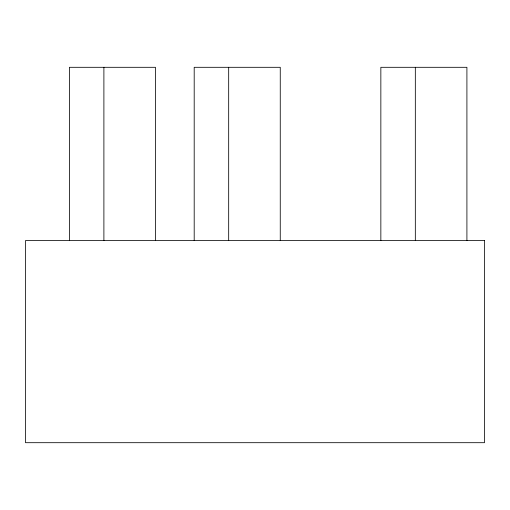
<?xml version="1.0" encoding="UTF-8"?>
<svg xmlns="http://www.w3.org/2000/svg" width="510" height="510" viewBox="0 0 510 510"><rect width="100%" height="100%" fill="white"/><g stroke="black" fill="none" stroke-linecap="round" stroke-linejoin="round"><path stroke-width="0.76" d="M466.911 240.561L466.911 67.307L380.849 67.307L380.849 240.561M415.331 67.307L415.331 240.561M280.258 240.561L280.258 67.307L194.195 67.307L194.195 240.561M228.678 67.307L228.678 240.561M155.467 240.561L155.467 67.307L69.405 67.307L69.405 240.561M103.893 67.307L103.893 240.561M484.5 240.561L25.5 240.561L25.5 442.693L484.5 442.693L484.5 240.561"/></g></svg>
